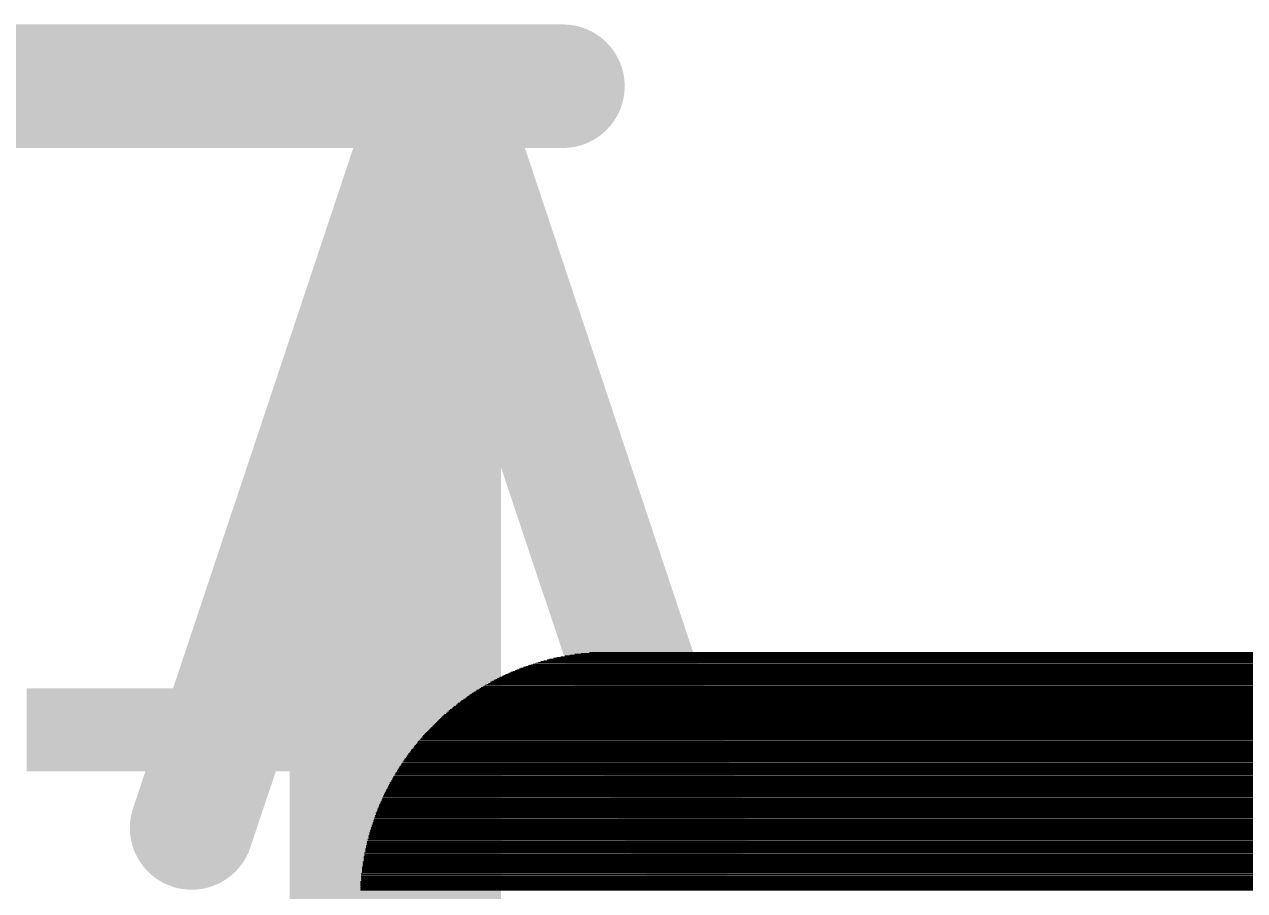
# Model space of a CAD drawing. Header units: millimetres. Extents: x 18.6 to 91.5, y 20.1 to 88.8.
# Drawn here: x 45.472 to 47.977, y 41.723 to 43.503 of the extents above; entities that cross this region are included whole.
import ezdxf

# ---------------------------------------------------------------- set-up
doc = ezdxf.new("R2010")
doc.units = ezdxf.units.MM
for name, color, linetype in [('BottomOverlay', 54, 'Continuous'), ('Mechanical6', 56, 'Continuous'), ('TopOverlay', 2, 'Continuous')]:
    doc.layers.add(name, color=color, linetype=linetype)

msp = doc.modelspace()

# ---------------------------------------------------------------- linework, layer by layer
at = {"layer": 'BottomOverlay', "const_width": 0.00167}
for points in [[(46.6152, 42.2103), (50.9051, 42.2103)], [(46.6319, 42.212), (50.8884, 42.212)], [(46.5065, 42.1852), (51.0138, 42.1852)], [(46.5115, 42.1869), (51.0088, 42.1869)], [(46.5165, 42.1886), (51.0038, 42.1886)], [(46.5216, 42.1903), (50.9988, 42.1903)], [(46.5266, 42.1919), (50.9938, 42.1919)], [(46.5316, 42.1936), (50.9888, 42.1936)], [(46.5383, 42.1953), (50.9821, 42.1953)], [(46.545, 42.1969), (50.9754, 42.1969)], [(46.55, 42.1986), (50.9687, 42.1986)], [(46.5584, 42.2003), (50.962, 42.2003)], [(46.5651, 42.202), (50.9553, 42.202)], [(46.5734, 42.2036), (50.9469, 42.2036)], [(46.5818, 42.2053), (50.9386, 42.2053)], [(46.5918, 42.207), (50.9285, 42.207)], [(46.6018, 42.2087), (50.9185, 42.2087)], [(46.4463, 42.1601), (51.074, 42.1601)], [(46.4496, 42.1618), (51.0707, 42.1618)], [(46.453, 42.1635), (51.0674, 42.1635)], [(46.4563, 42.1652), (51.064, 42.1652)], [(46.4597, 42.1668), (51.0607, 42.1668)], [(46.4647, 42.1685), (51.0557, 42.1685)], [(46.468, 42.1702), (51.0523, 42.1702)], [(46.4714, 42.1719), (51.049, 42.1719)], [(46.4747, 42.1735), (51.0456, 42.1735)], [(46.4797, 42.1752), (51.0406, 42.1752)], [(46.4831, 42.1769), (51.0373, 42.1769)], [(46.4881, 42.1785), (51.0322, 42.1785)], [(46.4915, 42.1802), (51.0289, 42.1802)], [(46.4965, 42.1819), (51.0239, 42.1819)], [(46.5015, 42.1836), (51.0189, 42.1836)], [(46.4011, 42.1351), (51.1192, 42.1351)], [(46.4045, 42.1367), (51.1159, 42.1367)], [(46.4078, 42.1384), (51.1125, 42.1384)], [(46.4095, 42.1401), (51.1108, 42.1401)], [(46.4129, 42.1418), (51.1075, 42.1418)], [(46.4162, 42.1434), (51.1042, 42.1434)], [(46.4179, 42.1451), (51.1025, 42.1451)], [(46.4212, 42.1468), (51.0991, 42.1468)], [(46.4246, 42.1484), (51.0958, 42.1484)], [(46.4279, 42.1501), (51.0924, 42.1501)], [(46.4296, 42.1518), (51.0891, 42.1518)], [(46.4329, 42.1535), (51.0874, 42.1535)], [(46.4363, 42.1551), (51.0841, 42.1551)], [(46.4396, 42.1568), (51.0807, 42.1568)], [(46.443, 42.1585), (51.0774, 42.1585)], [(46.366, 42.11), (51.1543, 42.11)], [(46.3677, 42.1117), (51.1527, 42.1117)], [(46.3694, 42.1133), (51.151, 42.1133)], [(46.3727, 42.115), (51.1476, 42.115)], [(46.3744, 42.1167), (51.146, 42.1167)], [(46.3777, 42.1183), (51.1426, 42.1183)], [(46.3794, 42.12), (51.141, 42.12)], [(46.3811, 42.1217), (51.1393, 42.1217)], [(46.3844, 42.1233), (51.1359, 42.1233)], [(46.3861, 42.125), (51.1343, 42.125)], [(46.3894, 42.1267), (51.1309, 42.1267)], [(46.3911, 42.1284), (51.1292, 42.1284)], [(46.3945, 42.13), (51.1259, 42.13)], [(46.3961, 42.1317), (51.1242, 42.1317)], [(46.3995, 42.1334), (51.1209, 42.1334)], [(46.3343, 42.0849), (51.1861, 42.0849)], [(46.3376, 42.0866), (51.1828, 42.0866)], [(46.3393, 42.0882), (51.1811, 42.0882)], [(46.3409, 42.0899), (51.1794, 42.0899)], [(46.3426, 42.0916), (51.1777, 42.0916)], [(46.3443, 42.0932), (51.1761, 42.0932)], [(46.346, 42.0949), (51.1744, 42.0949)], [(46.3493, 42.0966), (51.1711, 42.0966)], [(46.351, 42.0983), (51.1694, 42.0983)], [(46.3527, 42.0999), (51.1677, 42.0999)], [(46.3543, 42.1016), (51.166, 42.1016)], [(46.3577, 42.1033), (51.1627, 42.1033)], [(46.3593, 42.105), (51.161, 42.105)], [(46.361, 42.1066), (51.1593, 42.1066)], [(46.3627, 42.1083), (51.1577, 42.1083)], [(46.3092, 42.0598), (51.2112, 42.0598)], [(46.3108, 42.0615), (51.2095, 42.0615)], [(46.3125, 42.0631), (51.2078, 42.0631)], [(46.3142, 42.0648), (51.2062, 42.0648)], [(46.3158, 42.0665), (51.2045, 42.0665)], [(46.3175, 42.0682), (51.2028, 42.0682)], [(46.3192, 42.0698), (51.2012, 42.0698)], [(46.3209, 42.0715), (51.1995, 42.0715)], [(46.3225, 42.0732), (51.1978, 42.0732)], [(46.3242, 42.0749), (51.1961, 42.0749)], [(46.3259, 42.0765), (51.1945, 42.0765)], [(46.3276, 42.0782), (51.1928, 42.0782)], [(46.3292, 42.0799), (51.1911, 42.0799)], [(46.3309, 42.0815), (51.1895, 42.0815)], [(46.3326, 42.0832), (51.1878, 42.0832)], [(46.2857, 42.0347), (51.2346, 42.0347)], [(46.2874, 42.0364), (51.2329, 42.0364)], [(46.2891, 42.0397), (51.2313, 42.0397)], [(46.2891, 42.0381), (51.2313, 42.0381)], [(46.2908, 42.0414), (51.2296, 42.0414)], [(46.2924, 42.0431), (51.2279, 42.0431)], [(46.2941, 42.0448), (51.2262, 42.0448)], [(46.2958, 42.0464), (51.2246, 42.0464)], [(46.2975, 42.0481), (51.2229, 42.0481)], [(46.2991, 42.0498), (51.2212, 42.0498)], [(46.3008, 42.0514), (51.2195, 42.0514)], [(46.3025, 42.0531), (51.2179, 42.0531)], [(46.3041, 42.0548), (51.2162, 42.0548)], [(46.3058, 42.0565), (51.2145, 42.0565)], [(46.3075, 42.0581), (51.2129, 42.0581)], [(46.2657, 42.0113), (51.2547, 42.0113)], [(46.2657, 42.0096), (51.2547, 42.0096)], [(46.2674, 42.013), (51.253, 42.013)], [(46.269, 42.0146), (51.2513, 42.0146)], [(46.2707, 42.0163), (51.2497, 42.0163)], [(46.2724, 42.0197), (51.248, 42.0197)], [(46.2724, 42.018), (51.248, 42.018)], [(46.274, 42.0213), (51.2463, 42.0213)], [(46.2757, 42.023), (51.2446, 42.023)], [(46.2774, 42.0247), (51.243, 42.0247)], [(46.2791, 42.028), (51.2413, 42.028)], [(46.2791, 42.0263), (51.2413, 42.0263)], [(46.2807, 42.0297), (51.2396, 42.0297)], [(46.2824, 42.0314), (51.238, 42.0314)], [(46.2841, 42.033), (51.2363, 42.033)], [(46.2473, 41.9845), (51.2731, 41.9845)], [(46.249, 41.9879), (51.2714, 41.9879)], [(46.249, 41.9862), (51.2714, 41.9862)], [(46.2506, 41.9896), (51.2697, 41.9896)], [(46.2523, 41.9929), (51.2681, 41.9929)], [(46.2523, 41.9912), (51.2681, 41.9912)], [(46.254, 41.9946), (51.2664, 41.9946)], [(46.2556, 41.9962), (51.2647, 41.9962)], [(46.2573, 41.9996), (51.263, 41.9996)], [(46.2573, 41.9979), (51.263, 41.9979)], [(46.259, 42.0013), (51.2614, 42.0013)], [(46.2607, 42.0046), (51.2597, 42.0046)], [(46.2607, 42.0029), (51.2597, 42.0029)], [(46.2623, 42.0063), (51.258, 42.0063)], [(46.264, 42.008), (51.2564, 42.008)], [(46.2322, 41.9611), (51.2881, 41.9611)], [(46.2322, 41.9595), (51.2881, 41.9595)], [(46.2339, 41.9645), (51.2865, 41.9645)], [(46.2339, 41.9628), (51.2865, 41.9628)], [(46.2356, 41.9661), (51.2848, 41.9661)], [(46.2372, 41.9695), (51.2831, 41.9695)], [(46.2372, 41.9678), (51.2831, 41.9678)], [(46.2389, 41.9728), (51.2814, 41.9728)], [(46.2389, 41.9712), (51.2814, 41.9712)], [(46.2406, 41.9745), (51.2798, 41.9745)], [(46.2423, 41.9779), (51.2781, 41.9779)], [(46.2423, 41.9762), (51.2781, 41.9762)], [(46.2439, 41.9795), (51.2764, 41.9795)], [(46.2456, 41.9829), (51.2747, 41.9829)], [(46.2456, 41.9812), (51.2747, 41.9812)], [(46.2172, 41.9344), (51.3032, 41.9344)], [(46.2189, 41.9377), (51.3015, 41.9377)], [(46.2189, 41.936), (51.3015, 41.936)], [(46.2205, 41.9411), (51.2998, 41.9411)], [(46.2205, 41.9394), (51.2998, 41.9394)], [(46.2222, 41.9444), (51.2965, 41.9444)], [(46.2222, 41.9427), (51.2982, 41.9427)], [(46.2239, 41.9461), (51.2965, 41.9461)], [(46.2255, 41.9494), (51.2948, 41.9494)], [(46.2255, 41.9477), (51.2948, 41.9477)], [(46.2272, 41.9528), (51.2931, 41.9528)], [(46.2272, 41.9511), (51.2931, 41.9511)], [(46.2289, 41.9561), (51.2915, 41.9561)], [(46.2289, 41.9544), (51.2915, 41.9544)], [(46.2306, 41.9578), (51.2898, 41.9578)], [(46.2055, 41.9093), (51.3149, 41.9093)], [(46.2071, 41.9143), (51.3132, 41.9143)], [(46.2071, 41.9126), (51.3132, 41.9126)], [(46.2071, 41.9109), (51.3132, 41.9109)], [(46.2088, 41.9176), (51.3115, 41.9176)], [(46.2088, 41.916), (51.3115, 41.916)], [(46.2105, 41.921), (51.3099, 41.921)], [(46.2105, 41.9193), (51.3099, 41.9193)], [(46.2122, 41.9243), (51.3082, 41.9243)], [(46.2122, 41.9227), (51.3082, 41.9227)], [(46.2138, 41.9277), (51.3065, 41.9277)], [(46.2138, 41.926), (51.3065, 41.926)], [(46.2155, 41.931), (51.3049, 41.931)], [(46.2155, 41.9293), (51.3049, 41.9293)], [(46.2172, 41.9327), (51.3032, 41.9327)], [(46.1954, 41.8859), (51.3249, 41.8859)], [(46.1954, 41.8842), (51.3249, 41.8842)], [(46.1971, 41.8909), (51.3233, 41.8909)], [(46.1971, 41.8892), (51.3233, 41.8892)], [(46.1971, 41.8875), (51.3233, 41.8875)], [(46.1988, 41.8942), (51.3216, 41.8942)], [(46.1988, 41.8926), (51.3216, 41.8926)], [(46.2005, 41.8992), (51.3199, 41.8992)], [(46.2005, 41.8976), (51.3199, 41.8976)], [(46.2005, 41.8959), (51.3199, 41.8959)], [(46.2021, 41.9026), (51.3182, 41.9026)], [(46.2021, 41.9009), (51.3182, 41.9009)], [(46.2038, 41.9059), (51.3166, 41.9059)], [(46.2038, 41.9043), (51.3166, 41.9043)], [(46.2055, 41.9076), (51.3149, 41.9076)], [(46.1871, 41.8625), (48.6339, 41.8625)], [(46.1871, 41.8608), (48.6155, 41.8608)], [(46.1871, 41.8591), (48.5988, 41.8591)], [(46.1887, 41.8675), (48.7426, 41.8675)], [(46.1887, 41.8658), (48.6857, 41.8658)], [(46.1887, 41.8641), (48.6556, 41.8641)], [(46.1904, 41.8725), (51.3299, 41.8725)], [(46.1904, 41.8708), (51.3299, 41.8708)], [(46.1904, 41.8691), (51.3299, 41.8691)], [(46.1921, 41.8775), (51.3283, 41.8775)], [(46.1921, 41.8758), (51.3283, 41.8758)], [(46.1921, 41.8742), (51.3283, 41.8742)], [(46.1938, 41.8825), (51.3266, 41.8825)], [(46.1938, 41.8808), (51.3266, 41.8808)], [(46.1938, 41.8792), (51.3266, 41.8792)], [(46.1787, 41.8357), (48.4516, 41.8357)], [(46.1804, 41.8424), (48.4784, 41.8424)], [(46.1804, 41.8407), (48.47, 41.8407)], [(46.1804, 41.839), (48.4633, 41.839)], [(46.1804, 41.8374), (48.46, 41.8374)], [(46.1821, 41.8474), (48.5085, 41.8474)], [(46.1821, 41.8457), (48.4984, 41.8457)], [(46.1821, 41.8441), (48.4884, 41.8441)], [(46.1837, 41.8524), (48.5403, 41.8524)], [(46.1837, 41.8507), (48.5302, 41.8507)], [(46.1837, 41.8491), (48.5185, 41.8491)], [(46.1854, 41.8574), (48.5821, 41.8574)], [(46.1854, 41.8558), (48.567, 41.8558)], [(46.1854, 41.8541), (48.5536, 41.8541)], [(46.1737, 41.8156), (48.3613, 41.8156)], [(46.1737, 41.8139), (48.3563, 41.8139)], [(46.1737, 41.8123), (48.3496, 41.8123)], [(46.1737, 41.8106), (48.3429, 41.8106)], [(46.1754, 41.824), (48.3947, 41.824)], [(46.1754, 41.8223), (48.3881, 41.8223)], [(46.1754, 41.8206), (48.3814, 41.8206)], [(46.1754, 41.819), (48.3747, 41.819)], [(46.1754, 41.8173), (48.368, 41.8173)], [(46.177, 41.829), (48.4182, 41.829)], [(46.177, 41.8273), (48.4081, 41.8273)], [(46.177, 41.8256), (48.4014, 41.8256)], [(46.1787, 41.834), (48.4432, 41.834)], [(46.1787, 41.8323), (48.4349, 41.8323)], [(46.1787, 41.8307), (48.4265, 41.8307)], [(46.1687, 41.7922), (48.2844, 41.7922)], [(46.1687, 41.7905), (48.2793, 41.7905)], [(46.1687, 41.7889), (48.2726, 41.7889)], [(46.1687, 41.7872), (48.2676, 41.7872)], [(46.1687, 41.7855), (48.2626, 41.7855)], [(46.1703, 41.8006), (48.3128, 41.8006)], [(46.1703, 41.7989), (48.3061, 41.7989)], [(46.1703, 41.7972), (48.3011, 41.7972)], [(46.1703, 41.7955), (48.2961, 41.7955)], [(46.1703, 41.7939), (48.2894, 41.7939)], [(46.172, 41.8089), (48.3379, 41.8089)], [(46.172, 41.8072), (48.3329, 41.8072)], [(46.172, 41.8056), (48.3312, 41.8056)], [(46.172, 41.8039), (48.3245, 41.8039)], [(46.172, 41.8022), (48.3195, 41.8022)], [(46.1653, 41.7721), (48.2292, 41.7721)], [(46.1653, 41.7705), (48.2242, 41.7705)], [(46.1653, 41.7688), (48.2191, 41.7688)], [(46.1653, 41.7671), (48.2141, 41.7671)], [(46.1653, 41.7654), (48.2108, 41.7654)], [(46.1653, 41.7638), (48.2057, 41.7638)], [(46.1653, 41.7621), (48.2007, 41.7621)], [(46.1653, 41.7604), (48.1957, 41.7604)], [(46.167, 41.7822), (48.2526, 41.7822)], [(46.167, 41.7805), (48.2476, 41.7805)], [(46.167, 41.7788), (48.2442, 41.7788)], [(46.167, 41.7772), (48.2392, 41.7772)], [(46.167, 41.7755), (48.2359, 41.7755)], [(46.167, 41.7738), (48.2342, 41.7738)], [(46.1687, 41.7838), (48.2576, 41.7838)], [(46.162, 41.742), (48.1539, 41.742)], [(46.162, 41.7404), (48.1506, 41.7404)], [(46.162, 41.7387), (48.1455, 41.7387)], [(46.162, 41.737), (48.1422, 41.737)], [(46.162, 41.7353), (48.1372, 41.7353)], [(46.1637, 41.7588), (48.1924, 41.7588)], [(46.1637, 41.7571), (48.1874, 41.7571)], [(46.1637, 41.7554), (48.1823, 41.7554)], [(46.1637, 41.7537), (48.179, 41.7537)], [(46.1637, 41.7521), (48.174, 41.7521)], [(46.1637, 41.7504), (48.1706, 41.7504)], [(46.1637, 41.7487), (48.1673, 41.7487)], [(46.1637, 41.747), (48.1623, 41.747)], [(46.1637, 41.7454), (48.1589, 41.7454)], [(46.1637, 41.7437), (48.1556, 41.7437)], [(46.162, 41.7337), (48.1338, 41.7337)], [(46.162, 41.732), (48.1305, 41.732)], [(46.162, 41.7303), (48.1255, 41.7303)], [(46.162, 41.7286), (48.1221, 41.7286)], [(46.162, 41.727), (48.1188, 41.727)], [(46.162, 41.7253), (48.1138, 41.7253)], [(46.162, 41.7236), (48.1104, 41.7236)]]:
    msp.add_lwpolyline(points, dxfattribs=at)
at = {"layer": 'BottomOverlay', "const_width": 0.000836}
for points in [[(46.6148, 42.2103, 1), (46.6156, 42.2103, 1)], [(46.6315, 42.212, 1), (46.6324, 42.212, 1)], [(46.5061, 42.1852, 1), (46.5069, 42.1852, 1)], [(46.5111, 42.1869, 1), (46.512, 42.1869, 1)], [(46.5161, 42.1886, 1), (46.517, 42.1886, 1)], [(46.5211, 42.1903, 1), (46.522, 42.1903, 1)], [(46.5262, 42.1919, 1), (46.527, 42.1919, 1)], [(46.5312, 42.1936, 1), (46.532, 42.1936, 1)], [(46.5379, 42.1953, 1), (46.5387, 42.1953, 1)], [(46.5446, 42.1969, 1), (46.5454, 42.1969, 1)], [(46.5496, 42.1986, 1), (46.5504, 42.1986, 1)], [(46.5579, 42.2003, 1), (46.5588, 42.2003, 1)], [(46.5646, 42.202, 1), (46.5655, 42.202, 1)], [(46.573, 42.2036, 1), (46.5738, 42.2036, 1)], [(46.5814, 42.2053, 1), (46.5822, 42.2053, 1)], [(46.5914, 42.207, 1), (46.5922, 42.207, 1)], [(46.6014, 42.2087, 1), (46.6023, 42.2087, 1)], [(46.4459, 42.1601, 1), (46.4467, 42.1601, 1)], [(46.4492, 42.1618, 1), (46.4501, 42.1618, 1)], [(46.4526, 42.1635, 1), (46.4534, 42.1635, 1)], [(46.4559, 42.1652, 1), (46.4567, 42.1652, 1)], [(46.4593, 42.1668, 1), (46.4601, 42.1668, 1)], [(46.4643, 42.1685, 1), (46.4651, 42.1685, 1)], [(46.4676, 42.1702, 1), (46.4685, 42.1702, 1)], [(46.471, 42.1719, 1), (46.4718, 42.1719, 1)], [(46.4743, 42.1735, 1), (46.4752, 42.1735, 1)], [(46.4793, 42.1752, 1), (46.4802, 42.1752, 1)], [(46.4827, 42.1769, 1), (46.4835, 42.1769, 1)], [(46.4877, 42.1785, 1), (46.4885, 42.1785, 1)], [(46.491, 42.1802, 1), (46.4919, 42.1802, 1)], [(46.4961, 42.1819, 1), (46.4969, 42.1819, 1)], [(46.5011, 42.1836, 1), (46.5019, 42.1836, 1)], [(46.4007, 42.1351, 1), (46.4016, 42.1351, 1)], [(46.4041, 42.1367, 1), (46.4049, 42.1367, 1)], [(46.4074, 42.1384, 1), (46.4083, 42.1384, 1)], [(46.4091, 42.1401, 1), (46.4099, 42.1401, 1)], [(46.4124, 42.1418, 1), (46.4133, 42.1418, 1)], [(46.4158, 42.1434, 1), (46.4166, 42.1434, 1)], [(46.4175, 42.1451, 1), (46.4183, 42.1451, 1)], [(46.4208, 42.1468, 1), (46.4216, 42.1468, 1)], [(46.4241, 42.1484, 1), (46.425, 42.1484, 1)], [(46.4275, 42.1501, 1), (46.4283, 42.1501, 1)], [(46.4292, 42.1518, 1), (46.43, 42.1518, 1)], [(46.4325, 42.1535, 1), (46.4333, 42.1535, 1)], [(46.4358, 42.1551, 1), (46.4367, 42.1551, 1)], [(46.4392, 42.1568, 1), (46.44, 42.1568, 1)], [(46.4425, 42.1585, 1), (46.4434, 42.1585, 1)], [(46.3656, 42.11, 1), (46.3664, 42.11, 1)], [(46.3673, 42.1117, 1), (46.3681, 42.1117, 1)], [(46.3689, 42.1133, 1), (46.3698, 42.1133, 1)], [(46.3723, 42.115, 1), (46.3731, 42.115, 1)], [(46.374, 42.1167, 1), (46.3748, 42.1167, 1)], [(46.3773, 42.1183, 1), (46.3782, 42.1183, 1)], [(46.379, 42.12, 1), (46.3798, 42.12, 1)], [(46.3807, 42.1217, 1), (46.3815, 42.1217, 1)], [(46.384, 42.1233, 1), (46.3848, 42.1233, 1)], [(46.3857, 42.125, 1), (46.3865, 42.125, 1)], [(46.389, 42.1267, 1), (46.3899, 42.1267, 1)], [(46.3907, 42.1284, 1), (46.3915, 42.1284, 1)], [(46.394, 42.13, 1), (46.3949, 42.13, 1)], [(46.3957, 42.1317, 1), (46.3965, 42.1317, 1)], [(46.3991, 42.1334, 1), (46.3999, 42.1334, 1)], [(46.3338, 42.0849, 1), (46.3347, 42.0849, 1)], [(46.3372, 42.0866, 1), (46.338, 42.0866, 1)], [(46.3388, 42.0882, 1), (46.3397, 42.0882, 1)], [(46.3405, 42.0899, 1), (46.3414, 42.0899, 1)], [(46.3422, 42.0916, 1), (46.343, 42.0916, 1)], [(46.3439, 42.0932, 1), (46.3447, 42.0932, 1)], [(46.3455, 42.0949, 1), (46.3464, 42.0949, 1)], [(46.3489, 42.0966, 1), (46.3497, 42.0966, 1)], [(46.3506, 42.0983, 1), (46.3514, 42.0983, 1)], [(46.3522, 42.0999, 1), (46.3531, 42.0999, 1)], [(46.3539, 42.1016, 1), (46.3547, 42.1016, 1)], [(46.3573, 42.1033, 1), (46.3581, 42.1033, 1)], [(46.3589, 42.105, 1), (46.3598, 42.105, 1)], [(46.3606, 42.1066, 1), (46.3614, 42.1066, 1)], [(46.3623, 42.1083, 1), (46.3631, 42.1083, 1)], [(46.3087, 42.0598, 1), (46.3096, 42.0598, 1)], [(46.3104, 42.0615, 1), (46.3113, 42.0615, 1)], [(46.3121, 42.0631, 1), (46.3129, 42.0631, 1)], [(46.3138, 42.0648, 1), (46.3146, 42.0648, 1)], [(46.3154, 42.0665, 1), (46.3163, 42.0665, 1)], [(46.3171, 42.0682, 1), (46.3179, 42.0682, 1)], [(46.3188, 42.0698, 1), (46.3196, 42.0698, 1)], [(46.3205, 42.0715, 1), (46.3213, 42.0715, 1)], [(46.3221, 42.0732, 1), (46.323, 42.0732, 1)], [(46.3238, 42.0749, 1), (46.3246, 42.0749, 1)], [(46.3255, 42.0765, 1), (46.3263, 42.0765, 1)], [(46.3271, 42.0782, 1), (46.328, 42.0782, 1)], [(46.3288, 42.0799, 1), (46.3296, 42.0799, 1)], [(46.3305, 42.0815, 1), (46.3313, 42.0815, 1)], [(46.3322, 42.0832, 1), (46.333, 42.0832, 1)], [(46.2853, 42.0347, 1), (46.2862, 42.0347, 1)], [(46.287, 42.0364, 1), (46.2878, 42.0364, 1)], [(46.2887, 42.0397, 1), (46.2895, 42.0397, 1)], [(46.2887, 42.0381, 1), (46.2895, 42.0381, 1)], [(46.2903, 42.0414, 1), (46.2912, 42.0414, 1)], [(46.292, 42.0431, 1), (46.2929, 42.0431, 1)], [(46.2937, 42.0448, 1), (46.2945, 42.0448, 1)], [(46.2954, 42.0464, 1), (46.2962, 42.0464, 1)], [(46.297, 42.0481, 1), (46.2979, 42.0481, 1)], [(46.2987, 42.0498, 1), (46.2995, 42.0498, 1)], [(46.3004, 42.0514, 1), (46.3012, 42.0514, 1)], [(46.3021, 42.0531, 1), (46.3029, 42.0531, 1)], [(46.3037, 42.0548, 1), (46.3046, 42.0548, 1)], [(46.3054, 42.0565, 1), (46.3062, 42.0565, 1)], [(46.3071, 42.0581, 1), (46.3079, 42.0581, 1)], [(46.2653, 42.0113, 1), (46.2661, 42.0113, 1)], [(46.2653, 42.0096, 1), (46.2661, 42.0096, 1)], [(46.2669, 42.013, 1), (46.2678, 42.013, 1)], [(46.2686, 42.0146, 1), (46.2694, 42.0146, 1)], [(46.2703, 42.0163, 1), (46.2711, 42.0163, 1)], [(46.272, 42.0197, 1), (46.2728, 42.0197, 1)], [(46.272, 42.018, 1), (46.2728, 42.018, 1)], [(46.2736, 42.0213, 1), (46.2745, 42.0213, 1)], [(46.2753, 42.023, 1), (46.2761, 42.023, 1)], [(46.277, 42.0247, 1), (46.2778, 42.0247, 1)], [(46.2786, 42.028, 1), (46.2795, 42.028, 1)], [(46.2786, 42.0263, 1), (46.2795, 42.0263, 1)], [(46.2803, 42.0297, 1), (46.2812, 42.0297, 1)], [(46.282, 42.0314, 1), (46.2828, 42.0314, 1)], [(46.2837, 42.033, 1), (46.2845, 42.033, 1)], [(46.2469, 41.9845, 1), (46.2477, 41.9845, 1)], [(46.2485, 41.9879, 1), (46.2494, 41.9879, 1)], [(46.2485, 41.9862, 1), (46.2494, 41.9862, 1)], [(46.2502, 41.9896, 1), (46.251, 41.9896, 1)], [(46.2519, 41.9929, 1), (46.2527, 41.9929, 1)], [(46.2519, 41.9912, 1), (46.2527, 41.9912, 1)], [(46.2536, 41.9946, 1), (46.2544, 41.9946, 1)], [(46.2552, 41.9962, 1), (46.2561, 41.9962, 1)], [(46.2569, 41.9996, 1), (46.2577, 41.9996, 1)], [(46.2569, 41.9979, 1), (46.2577, 41.9979, 1)], [(46.2586, 42.0013, 1), (46.2594, 42.0013, 1)], [(46.2602, 42.0046, 1), (46.2611, 42.0046, 1)], [(46.2602, 42.0029, 1), (46.2611, 42.0029, 1)], [(46.2619, 42.0063, 1), (46.2627, 42.0063, 1)], [(46.2636, 42.008, 1), (46.2644, 42.008, 1)], [(46.2318, 41.9611, 1), (46.2326, 41.9611, 1)], [(46.2318, 41.9595, 1), (46.2326, 41.9595, 1)], [(46.2335, 41.9645, 1), (46.2343, 41.9645, 1)], [(46.2335, 41.9628, 1), (46.2343, 41.9628, 1)], [(46.2352, 41.9661, 1), (46.236, 41.9661, 1)], [(46.2368, 41.9695, 1), (46.2377, 41.9695, 1)], [(46.2368, 41.9678, 1), (46.2377, 41.9678, 1)], [(46.2385, 41.9728, 1), (46.2393, 41.9728, 1)], [(46.2385, 41.9712, 1), (46.2393, 41.9712, 1)], [(46.2402, 41.9745, 1), (46.241, 41.9745, 1)], [(46.2418, 41.9779, 1), (46.2427, 41.9779, 1)], [(46.2418, 41.9762, 1), (46.2427, 41.9762, 1)], [(46.2435, 41.9795, 1), (46.2444, 41.9795, 1)], [(46.2452, 41.9829, 1), (46.246, 41.9829, 1)], [(46.2452, 41.9812, 1), (46.246, 41.9812, 1)], [(46.2168, 41.9344, 1), (46.2176, 41.9344, 1)], [(46.2184, 41.9377, 1), (46.2193, 41.9377, 1)], [(46.2184, 41.936, 1), (46.2193, 41.936, 1)], [(46.2201, 41.9411, 1), (46.2209, 41.9411, 1)], [(46.2201, 41.9394, 1), (46.2209, 41.9394, 1)], [(46.2218, 41.9444, 1), (46.2226, 41.9444, 1)], [(46.2218, 41.9427, 1), (46.2226, 41.9427, 1)], [(46.2234, 41.9461, 1), (46.2243, 41.9461, 1)], [(46.2251, 41.9494, 1), (46.226, 41.9494, 1)], [(46.2251, 41.9477, 1), (46.226, 41.9477, 1)], [(46.2268, 41.9528, 1), (46.2276, 41.9528, 1)], [(46.2268, 41.9511, 1), (46.2276, 41.9511, 1)], [(46.2285, 41.9561, 1), (46.2293, 41.9561, 1)], [(46.2285, 41.9544, 1), (46.2293, 41.9544, 1)], [(46.2301, 41.9578, 1), (46.231, 41.9578, 1)], [(46.2051, 41.9093, 1), (46.2059, 41.9093, 1)], [(46.2067, 41.9143, 1), (46.2076, 41.9143, 1)], [(46.2067, 41.9126, 1), (46.2076, 41.9126, 1)], [(46.2067, 41.9109, 1), (46.2076, 41.9109, 1)], [(46.2084, 41.9176, 1), (46.2092, 41.9176, 1)], [(46.2084, 41.916, 1), (46.2092, 41.916, 1)], [(46.2101, 41.921, 1), (46.2109, 41.921, 1)], [(46.2101, 41.9193, 1), (46.2109, 41.9193, 1)], [(46.2117, 41.9243, 1), (46.2126, 41.9243, 1)], [(46.2117, 41.9227, 1), (46.2126, 41.9227, 1)], [(46.2134, 41.9277, 1), (46.2142, 41.9277, 1)], [(46.2134, 41.926, 1), (46.2142, 41.926, 1)], [(46.2151, 41.931, 1), (46.2159, 41.931, 1)], [(46.2151, 41.9293, 1), (46.2159, 41.9293, 1)], [(46.2168, 41.9327, 1), (46.2176, 41.9327, 1)], [(46.195, 41.8859, 1), (46.1959, 41.8859, 1)], [(46.195, 41.8842, 1), (46.1959, 41.8842, 1)], [(46.1967, 41.8909, 1), (46.1975, 41.8909, 1)], [(46.1967, 41.8892, 1), (46.1975, 41.8892, 1)], [(46.1967, 41.8875, 1), (46.1975, 41.8875, 1)], [(46.1984, 41.8942, 1), (46.1992, 41.8942, 1)], [(46.1984, 41.8926, 1), (46.1992, 41.8926, 1)], [(46.2, 41.8992, 1), (46.2009, 41.8992, 1)], [(46.2, 41.8976, 1), (46.2009, 41.8976, 1)], [(46.2, 41.8959, 1), (46.2009, 41.8959, 1)], [(46.2017, 41.9026, 1), (46.2025, 41.9026, 1)], [(46.2017, 41.9009, 1), (46.2025, 41.9009, 1)], [(46.2034, 41.9059, 1), (46.2042, 41.9059, 1)], [(46.2034, 41.9043, 1), (46.2042, 41.9043, 1)], [(46.2051, 41.9076, 1), (46.2059, 41.9076, 1)], [(46.1867, 41.8625, 1), (46.1875, 41.8625, 1)], [(46.1867, 41.8608, 1), (46.1875, 41.8608, 1)], [(46.1867, 41.8591, 1), (46.1875, 41.8591, 1)], [(46.1883, 41.8675, 1), (46.1892, 41.8675, 1)], [(46.1883, 41.8658, 1), (46.1892, 41.8658, 1)], [(46.1883, 41.8641, 1), (46.1892, 41.8641, 1)], [(46.19, 41.8725, 1), (46.1908, 41.8725, 1)], [(46.19, 41.8708, 1), (46.1908, 41.8708, 1)], [(46.19, 41.8691, 1), (46.1908, 41.8691, 1)], [(46.1917, 41.8775, 1), (46.1925, 41.8775, 1)], [(46.1917, 41.8758, 1), (46.1925, 41.8758, 1)], [(46.1917, 41.8742, 1), (46.1925, 41.8742, 1)], [(46.1933, 41.8825, 1), (46.1942, 41.8825, 1)], [(46.1933, 41.8808, 1), (46.1942, 41.8808, 1)], [(46.1933, 41.8792, 1), (46.1942, 41.8792, 1)], [(46.1783, 41.8357, 1), (46.1791, 41.8357, 1)], [(46.18, 41.8424, 1), (46.1808, 41.8424, 1)], [(46.18, 41.8407, 1), (46.1808, 41.8407, 1)], [(46.18, 41.839, 1), (46.1808, 41.839, 1)], [(46.18, 41.8374, 1), (46.1808, 41.8374, 1)], [(46.1816, 41.8474, 1), (46.1825, 41.8474, 1)], [(46.1816, 41.8457, 1), (46.1825, 41.8457, 1)], [(46.1816, 41.8441, 1), (46.1825, 41.8441, 1)], [(46.1833, 41.8524, 1), (46.1841, 41.8524, 1)], [(46.1833, 41.8507, 1), (46.1841, 41.8507, 1)], [(46.1833, 41.8491, 1), (46.1841, 41.8491, 1)], [(46.185, 41.8574, 1), (46.1858, 41.8574, 1)], [(46.185, 41.8558, 1), (46.1858, 41.8558, 1)], [(46.185, 41.8541, 1), (46.1858, 41.8541, 1)], [(46.1733, 41.8156, 1), (46.1741, 41.8156, 1)], [(46.1733, 41.8139, 1), (46.1741, 41.8139, 1)], [(46.1733, 41.8123, 1), (46.1741, 41.8123, 1)], [(46.1733, 41.8106, 1), (46.1741, 41.8106, 1)], [(46.1749, 41.824, 1), (46.1758, 41.824, 1)], [(46.1749, 41.8223, 1), (46.1758, 41.8223, 1)], [(46.1749, 41.8206, 1), (46.1758, 41.8206, 1)], [(46.1749, 41.819, 1), (46.1758, 41.819, 1)], [(46.1749, 41.8173, 1), (46.1758, 41.8173, 1)], [(46.1766, 41.829, 1), (46.1775, 41.829, 1)], [(46.1766, 41.8273, 1), (46.1775, 41.8273, 1)], [(46.1766, 41.8256, 1), (46.1775, 41.8256, 1)], [(46.1783, 41.834, 1), (46.1791, 41.834, 1)], [(46.1783, 41.8323, 1), (46.1791, 41.8323, 1)], [(46.1783, 41.8307, 1), (46.1791, 41.8307, 1)], [(46.1683, 41.7922, 1), (46.1691, 41.7922, 1)], [(46.1683, 41.7905, 1), (46.1691, 41.7905, 1)], [(46.1683, 41.7889, 1), (46.1691, 41.7889, 1)], [(46.1683, 41.7872, 1), (46.1691, 41.7872, 1)], [(46.1683, 41.7855, 1), (46.1691, 41.7855, 1)], [(46.1699, 41.8006, 1), (46.1708, 41.8006, 1)], [(46.1699, 41.7989, 1), (46.1708, 41.7989, 1)], [(46.1699, 41.7972, 1), (46.1708, 41.7972, 1)], [(46.1699, 41.7955, 1), (46.1708, 41.7955, 1)], [(46.1699, 41.7939, 1), (46.1708, 41.7939, 1)], [(46.1716, 41.8089, 1), (46.1724, 41.8089, 1)], [(46.1716, 41.8072, 1), (46.1724, 41.8072, 1)], [(46.1716, 41.8056, 1), (46.1724, 41.8056, 1)], [(46.1716, 41.8039, 1), (46.1724, 41.8039, 1)], [(46.1716, 41.8022, 1), (46.1724, 41.8022, 1)], [(46.1649, 41.7721, 1), (46.1658, 41.7721, 1)], [(46.1649, 41.7705, 1), (46.1658, 41.7705, 1)], [(46.1649, 41.7688, 1), (46.1658, 41.7688, 1)], [(46.1649, 41.7671, 1), (46.1658, 41.7671, 1)], [(46.1649, 41.7654, 1), (46.1658, 41.7654, 1)], [(46.1649, 41.7638, 1), (46.1658, 41.7638, 1)], [(46.1649, 41.7621, 1), (46.1658, 41.7621, 1)], [(46.1649, 41.7604, 1), (46.1658, 41.7604, 1)], [(46.1666, 41.7822, 1), (46.1674, 41.7822, 1)], [(46.1666, 41.7805, 1), (46.1674, 41.7805, 1)], [(46.1666, 41.7788, 1), (46.1674, 41.7788, 1)], [(46.1666, 41.7772, 1), (46.1674, 41.7772, 1)], [(46.1666, 41.7755, 1), (46.1674, 41.7755, 1)], [(46.1666, 41.7738, 1), (46.1674, 41.7738, 1)], [(46.1683, 41.7838, 1), (46.1691, 41.7838, 1)], [(46.1616, 41.742, 1), (46.1624, 41.742, 1)], [(46.1616, 41.7404, 1), (46.1624, 41.7404, 1)], [(46.1616, 41.7387, 1), (46.1624, 41.7387, 1)], [(46.1616, 41.737, 1), (46.1624, 41.737, 1)], [(46.1616, 41.7353, 1), (46.1624, 41.7353, 1)], [(46.1632, 41.7588, 1), (46.1641, 41.7588, 1)], [(46.1632, 41.7571, 1), (46.1641, 41.7571, 1)], [(46.1632, 41.7554, 1), (46.1641, 41.7554, 1)], [(46.1632, 41.7537, 1), (46.1641, 41.7537, 1)], [(46.1632, 41.7521, 1), (46.1641, 41.7521, 1)], [(46.1632, 41.7504, 1), (46.1641, 41.7504, 1)], [(46.1632, 41.7487, 1), (46.1641, 41.7487, 1)], [(46.1632, 41.747, 1), (46.1641, 41.747, 1)], [(46.1632, 41.7454, 1), (46.1641, 41.7454, 1)], [(46.1632, 41.7437, 1), (46.1641, 41.7437, 1)], [(46.1616, 41.7337, 1), (46.1624, 41.7337, 1)], [(46.1616, 41.732, 1), (46.1624, 41.732, 1)], [(46.1616, 41.7303, 1), (46.1624, 41.7303, 1)], [(46.1616, 41.7286, 1), (46.1624, 41.7286, 1)], [(46.1616, 41.727, 1), (46.1624, 41.727, 1)], [(46.1616, 41.7253, 1), (46.1624, 41.7253, 1)], [(46.1616, 41.7236, 1), (46.1624, 41.7236, 1)]]:
    msp.add_lwpolyline(points, format="xyb", close=True, dxfattribs=at)
at = {"layer": 'Mechanical6', "const_width": 0.254}
for points in [[(38.1064, 43.3756), (46.577, 43.3756)], [(45.815, 41.8516), (46.323, 43.3756)], [(46.323, 40.8356), (46.323, 43.3756)], [(46.323, 43.3756), (46.831, 41.8516)]]:
    msp.add_lwpolyline(points, dxfattribs=at)
at = {"layer": 'Mechanical6', "const_width": 0.127}
for points in [[(46.2595, 43.3756, 1), (46.3865, 43.3756, 1)], [(46.2595, 43.3756, 1), (46.3865, 43.3756, 1)], [(46.2595, 43.3756, 1), (46.3865, 43.3756, 1)], [(46.5135, 43.3756, 1), (46.6405, 43.3756, 1)], [(45.7515, 41.8516, 1), (45.8785, 41.8516, 1)], [(46.7675, 41.8516, 1), (46.8945, 41.8516, 1)]]:
    msp.add_lwpolyline(points, format="xyb", close=True, dxfattribs=at)

# ---------------------------------------------------------------- texts
at = {"layer": 'TopOverlay'}
msp.add_text('+', height=1.778, rotation=270, dxfattribs=at).set_placement((45.2489, 42.7466))

doc.saveas('drawing.dxf')
